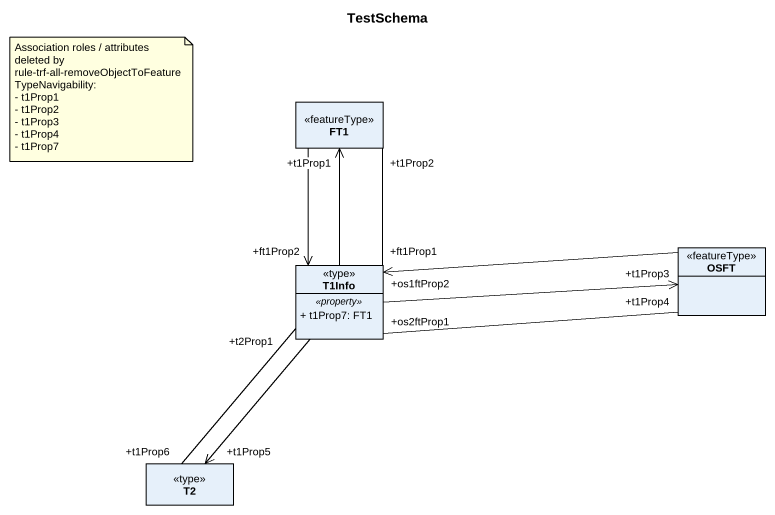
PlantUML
@startuml
title TestSchema
hide circle
hide empty members
skinparam classAttributeIconSize 0
class FT1 <<featureType>>
class T1Info <<type>> {
  .. <<property>> ..
  + t1Prop7: FT1
}
class OSFT <<featureType>>
class T2 <<type>>
FT1 --> "+ft1Prop2" T1Info
FT1 "+t1Prop2" -- "+ft1Prop1" T1Info
T1Info -up-> "+t1Prop1" FT1
T1Info -right-> "+t1Prop3" OSFT
T1Info "+os2ftProp1" -right- "+t1Prop4" OSFT
T1Info --> "+t1Prop5" T2
T1Info "+t2Prop1" -- "+t1Prop6" T2
OSFT -left-> "+os1ftProp2" T1Info
note as N1
  Association roles / attributes deleted by rule-trf-all-removeObjectToFeatureTypeNavigability:
  - t1Prop1
  - t1Prop2
  - t1Prop3
  - t1Prop4
  - t1Prop7
end note
@enduml
